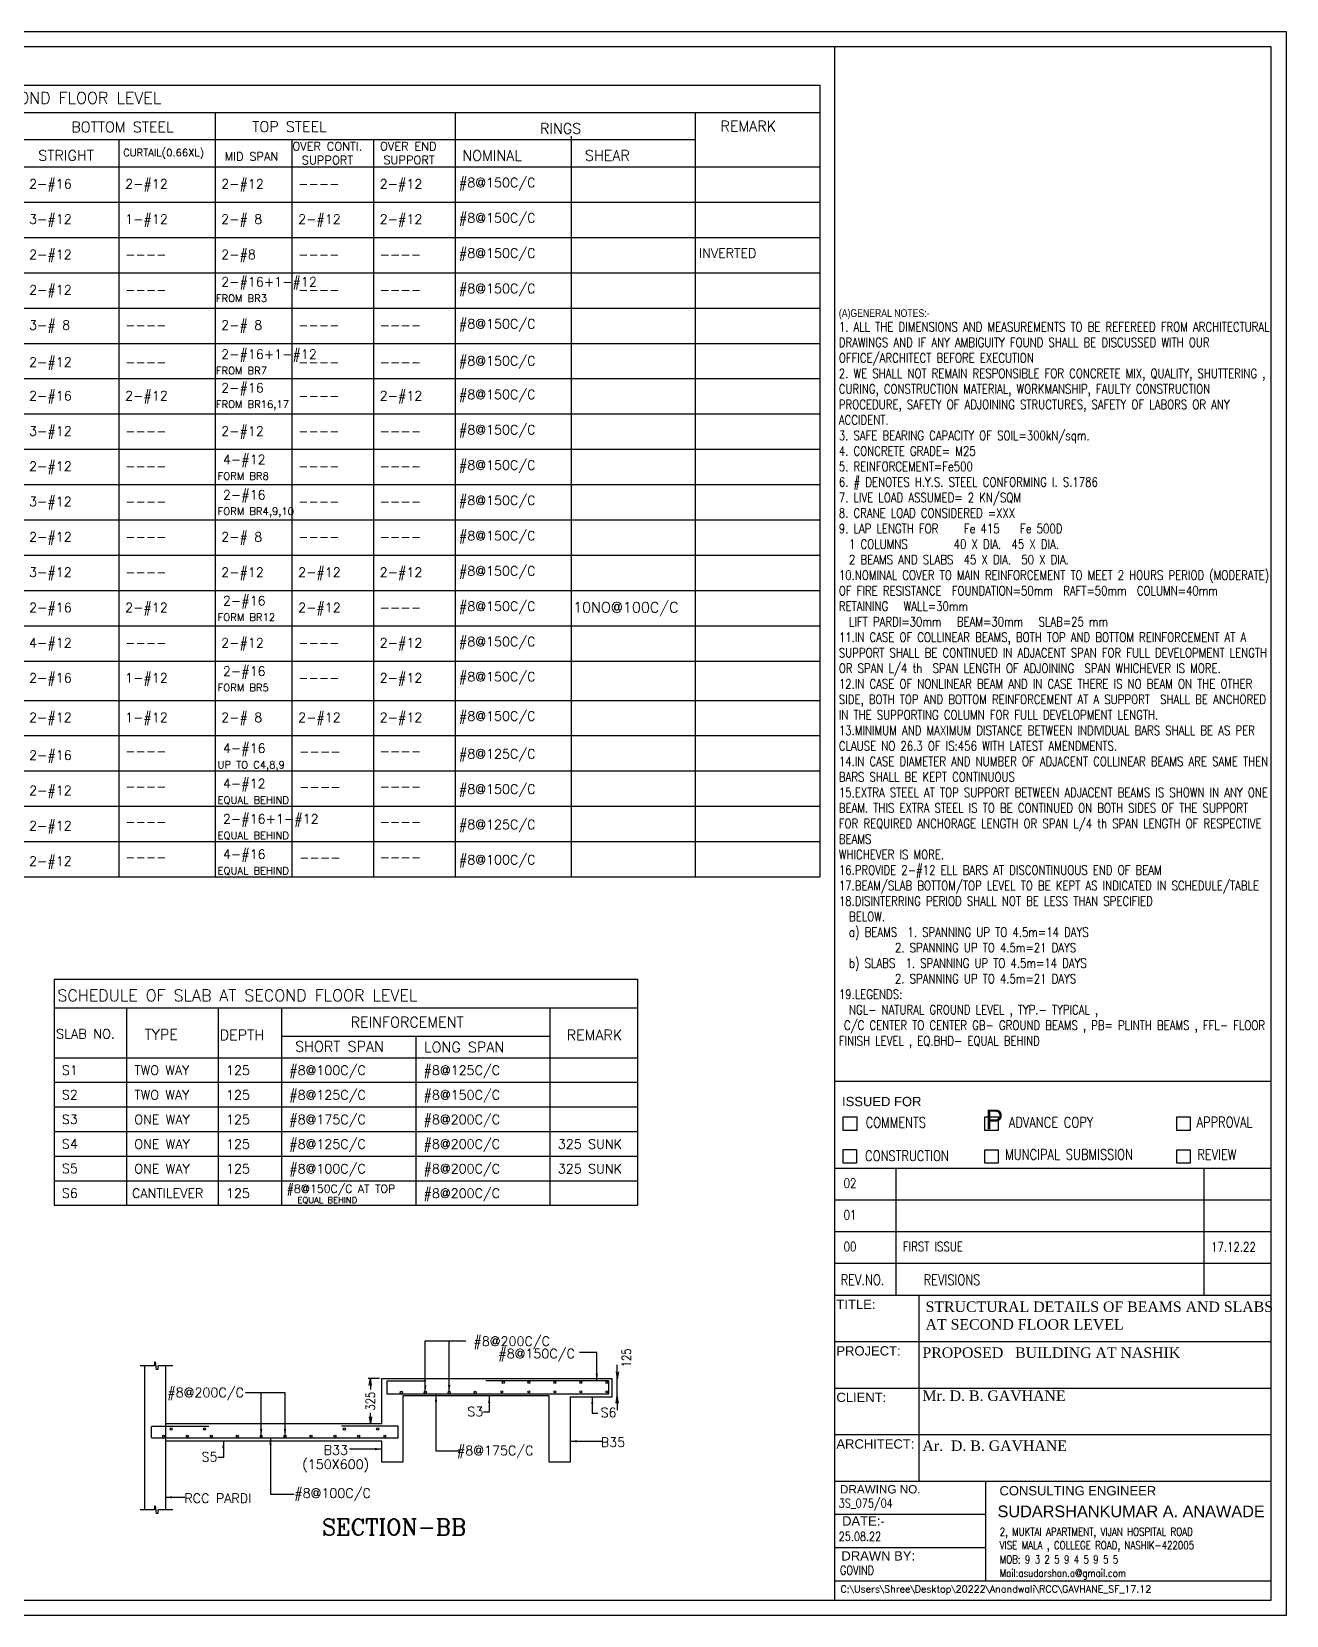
# Model space of a CAD drawing. Extents: x 2093758 to 2141872, y -220473 to -186453.
# Drawn here: x 2114905 to 2141872, y -220473 to -186453 of the extents above; entities that cross this region are included whole.
import ezdxf

# ---------------------------------------------------------------- set-up
doc = ezdxf.new("R2010")
doc.units = 0
doc.header["$MEASUREMENT"] = 0
doc.header["$PDMODE"] = 3
doc.layers.get('0').update_dxf_attribs({"color": 253, "linetype": 'CONTINUOUS'})
doc.layers.get('DEFPOINTS').update_dxf_attribs({"linetype": 'CONTINUOUS'})
for name, color, linetype in [('DIM_', 30, 'CONTINUOUS'), ('H', 9, 'CONTINUOUS'), ('SHEET', 7, 'CONTINUOUS'), ('ST', 6, 'CONTINUOUS'), ('TABLE', 62, 'CONTINUOUS'), ('TEXT', 7, 'CONTINUOUS'), ('TEXT_NAME_PLATE', 7, 'CONTINUOUS'), ('TEXT_SCH', 7, 'CONTINUOUS'), ('TXT', 7, 'CONTINUOUS'), ('TXT1', 4, 'CONTINUOUS'), ('TXT2', 161, 'CONTINUOUS')]:
    doc.layers.add(name, color=color, linetype=linetype)
doc.styles.add('AA', font='arial.ttf')
doc.styles.add('AS', font='romans.shx', dxfattribs={"width": 0.8})
doc.styles.add('D1', font='romans.shx')
doc.styles.add('NAME', font='times.ttf')
doc.styles.add('ROMANC', font='romanc.shx')
doc.styles.add('ROMANS', font='romans.shx', dxfattribs={"height": 0.2})
doc.styles.add('SANFAB', font='romans.shx', dxfattribs={"width": 0.8})
doc.styles.add('SIMPLE', font='romans.shx', dxfattribs={"height": 0.3, "bigfont": 'bigfont.shx'})
doc.dimstyles.new('DIM_AS', dxfattribs={"dimtxt": 195, "dimasz": 150, "dimexe": 50, "dimexo": 50, "dimgap": 50, "dimtad": 0, "dimdec": 0, "dimzin": 0, "dimtxsty": 'AS', "dimblk": 'OPEN', "dimcen": 0, "dimclrd": 256, "dimclre": 256, "dimclrt": 3, "dimazin": 3, "dimtfac": 1, "dimtdec": 0, "dimtmove": 0, "dimatfit": 3, "dimtolj": 1, "dimtzin": 0})

# ---------------------------------------------------------------- blocks, each defined once
blk = doc.blocks.new('A$C632A1A12')
at = {"layer": 'TABLE'}
for p, q in [((0, 17005), (0, 0)), ((0, 17005), (22253, 17005)), ((22253, 17005), (22253, 0)), ((0, 16421), (22253, 16421)), ((3174, 16421), (3174, 0)), ((5128, 16421), (5128, 0)), ((9256, 16421), (9256, 0)), ((14416, 16421), (14416, 0)), ((19574, 16421), (19574, 0)), ((5128, 15837), (19574, 15837)), ((7192, 15837), (7192, 0)), ((10910, 15837), (10910, 0)), ((12663, 15837), (12663, 0)), ((16912, 15909), (16912, 0)), ((0, 15254), (22253, 15254)), ((0, 14495), (22253, 14495)), ((0, 13737), (22253, 13737)), ((0, 12978), (22253, 12978)), ((0, 12220), (22253, 12220)), ((0, 11461), (22253, 11461)), ((0, 10703), (22253, 10703)), ((0, 9944), (22253, 9944)), ((0, 9186), (22253, 9186)), ((0, 8427), (22253, 8427)), ((0, 8427), (22253, 8427)), ((0, 7669), (22253, 7669)), ((0, 6911), (22253, 6911)), ((0, 6152), (22253, 6152)), ((0, 5394), (22253, 5394)), ((0, 4635), (22253, 4635)), ((0, 3792), (22253, 3792)), ((0, 3034), (22253, 3034)), ((0, 3034), (22253, 3034)), ((0, 2275), (22253, 2275)), ((0, 1517), (22253, 1517)), ((0, 758), (22253, 758)), ((0, 0), (22253, 0))]:
    blk.add_line(p, q, dxfattribs=at)
at = {"layer": 'TEXT_SCH'}
for s, height, style, p in [('SCHEDULE OF BEAMS AT SECOND FLOOR LEVEL', 250, 'ROMANC', (87, 16610)), ('BOTTOM STEEL', 225, 'D1', (6168, 15996)), ('TOP STEEL', 225, 'D1', (10056, 16005)), ('RINGS', 225, 'D1', (16240, 15965)), ('REMARK', 225, 'D1', (20120, 16013)), ('BEAM NO.', 225, 'D1', (72, 15665)), ('SIZE', 225, 'D1', (3288, 15665)), ('CURTAIL(0.66XL)', 157.5, 'D1', (7281, 15479)), ('OVER CONTI.', 180, 'D1', (10918, 15604)), ('OVER END', 180, 'D1', (12801, 15604)), ('STRIGHT', 225, 'D1', (5458, 15386)), ('MID SPAN', 180, 'D1', (9462, 15386)), ('SUPPORT', 180, 'D1', (11121, 15307)), ('SUPPORT', 180, 'D1', (12874, 15312)), ('NOMINAL', 225, 'D1', (14571, 15384)), ('SHEAR', 225, 'D1', (17208, 15384)), ('B1,22', 200, 'ROMANS', (70, 14800)), ('150X600', 200, 'ROMANS', (3273, 14798)), ('2-#16', 200, 'ROMANS', (5260, 14787)), ('2-#12', 200, 'ROMANS', (7324, 14787)), ('2-#12', 200, 'ROMANS', (9388, 14787)), ('2-#12', 200, 'ROMANS', (12795, 14787)), ('#8@150C/C', 200, 'ROMANS', (14499, 14815)), ('----', 200, 'ROMANS', (11042, 14787)), ('#8@150C/C', 200, 'ROMANS', (14499, 14056)), ('B2,23,28', 200, 'ROMANS', (70, 14042)), ('150X600', 200, 'ROMANS', (3273, 14040)), ('3-#12', 200, 'ROMANS', (5260, 14029)), ('1-#12', 200, 'ROMANS', (7324, 14029)), ('2-# 8', 200, 'ROMANS', (9388, 14029)), ('2-#12', 200, 'ROMANS', (11042, 14029)), ('2-#12', 200, 'ROMANS', (12795, 14029)), ('B3', 200, 'ROMANS', (70, 13283)), ('150X300', 200, 'ROMANS', (3273, 13281)), ('2-#12', 200, 'ROMANS', (5260, 13271)), ('----', 200, 'ROMANS', (7324, 13271)), ('2-#8', 200, 'ROMANS', (9388, 13271)), ('----', 200, 'ROMANS', (11042, 13271)), ('----', 200, 'ROMANS', (12795, 13271)), ('#8@150C/C', 200, 'ROMANS', (14499, 13298)), ('INVERTED', 200, 'ROMANS', (19657, 13298)), ('B4', 200, 'ROMANS', (70, 12525)), ('150X600', 200, 'ROMANS', (3273, 12523)), ('2-#12', 200, 'ROMANS', (5260, 12512)), ('----', 200, 'ROMANS', (7324, 12512)), ('2-#16+1-#12', 200, 'ROMANS', (9388, 12682)), ('----', 200, 'ROMANS', (11042, 12512)), ('----', 200, 'ROMANS', (11042, 12512)), ('----', 200, 'ROMANS', (12795, 12512)), ('#8@150C/C', 200, 'ROMANS', (14499, 12540)), ('FROM BR3', 157.5, 'D1', (9274, 12350)), ('B5,6,13', 200, 'ROMANS', (70, 11766)), ('150X450', 200, 'ROMANS', (3273, 11764)), ('3-# 8', 200, 'ROMANS', (5260, 11754)), ('2-# 8', 200, 'ROMANS', (9388, 11754)), ('#8@150C/C', 200, 'ROMANS', (14499, 11781)), ('----', 200, 'ROMANS', (7324, 11754)), ('----', 200, 'ROMANS', (11042, 11754)), ('----', 200, 'ROMANS', (12795, 11754)), ('2-#16+1-#12', 200, 'ROMANS', (9388, 11129)), ('B7', 200, 'ROMANS', (70, 10971)), ('150X450', 200, 'ROMANS', (3273, 10970)), ('2-#12', 200, 'ROMANS', (5260, 10959)), ('----', 200, 'ROMANS', (7324, 10959)), ('FROM BR7', 157.5, 'D1', (9274, 10796)), ('----', 200, 'ROMANS', (11042, 10959)), ('----', 200, 'ROMANS', (11042, 10959)), ('----', 200, 'ROMANS', (12795, 10959)), ('#8@150C/C', 200, 'ROMANS', (14499, 10986)), ('2-#16', 200, 'ROMANS', (9388, 10407)), ('B8,12,14', 200, 'ROMANS', (70, 10249)), ('150X600', 200, 'ROMANS', (3273, 10248)), ('2-#16', 200, 'ROMANS', (5260, 10237)), ('2-#12', 200, 'ROMANS', (7324, 10237)), ('FROM BR16,17', 157.5, 'D1', (9274, 10074)), ('----', 200, 'ROMANS', (11042, 10237)), ('----', 200, 'ROMANS', (11042, 10237)), ('2-#12', 200, 'ROMANS', (12795, 10237)), ('#8@150C/C', 200, 'ROMANS', (14499, 10264)), ('B9', 200, 'ROMANS', (70, 9491)), ('150X600', 200, 'ROMANS', (3273, 9489)), ('3-#12', 200, 'ROMANS', (5260, 9478)), ('----', 200, 'ROMANS', (7324, 9478)), ('2-#12', 200, 'ROMANS', (9388, 9478)), ('----', 200, 'ROMANS', (11042, 9478)), ('----', 200, 'ROMANS', (12795, 9478)), ('#8@150C/C', 200, 'ROMANS', (14499, 9506)), ('B10', 200, 'ROMANS', (70, 8732)), ('150X600', 200, 'ROMANS', (3273, 8731)), ('2-#12', 200, 'ROMANS', (5260, 8720)), ('4-#12', 200, 'ROMANS', (9426, 8866)), ('#8@150C/C', 200, 'ROMANS', (14499, 8747)), ('----', 200, 'ROMANS', (7324, 8720)), ('FORM BR8', 157.5, 'D1', (9313, 8533)), ('----', 200, 'ROMANS', (11042, 8720)), ('----', 200, 'ROMANS', (12795, 8720)), ('B11,15,24', 200, 'ROMANS', (70, 7974)), ('150X600', 200, 'ROMANS', (3273, 7972)), ('3-#12', 200, 'ROMANS', (5260, 7961)), ('2-#16', 200, 'ROMANS', (9426, 8108)), ('#8@150C/C', 200, 'ROMANS', (14499, 7989)), ('----', 200, 'ROMANS', (7324, 7961)), ('FORM BR4,9,10', 157.5, 'D1', (9313, 7775)), ('----', 200, 'ROMANS', (11042, 7961)), ('----', 200, 'ROMANS', (12795, 7961)), ('B16,17,18,29', 200, 'ROMANS', (70, 7216)), ('150X600', 200, 'ROMANS', (3273, 7214)), ('2-#12', 200, 'ROMANS', (5260, 7203)), ('----', 200, 'ROMANS', (7324, 7203)), ('2-# 8', 200, 'ROMANS', (9388, 7203)), ('----', 200, 'ROMANS', (11042, 7203)), ('----', 200, 'ROMANS', (12795, 7203)), ('#8@150C/C', 200, 'ROMANS', (14499, 7230)), ('B19,20,21', 200, 'ROMANS', (70, 6457)), ('150X600', 200, 'ROMANS', (3273, 6455)), ('3-#12', 200, 'ROMANS', (5260, 6444)), ('----', 200, 'ROMANS', (7324, 6444)), ('2-#12', 200, 'ROMANS', (9388, 6444)), ('2-#12', 200, 'ROMANS', (11042, 6444)), ('2-#12', 200, 'ROMANS', (12795, 6444)), ('#8@150C/C', 200, 'ROMANS', (14499, 6472)), ('B25', 200, 'ROMANS', (70, 5698)), ('150X600', 200, 'ROMANS', (3273, 5696)), ('2-#16', 200, 'ROMANS', (5260, 5685)), ('2-#12', 200, 'ROMANS', (7324, 5685)), ('2-#16', 200, 'ROMANS', (9426, 5832)), ('2-#12', 200, 'ROMANS', (11042, 5685)), ('#8@150C/C', 200, 'ROMANS', (14499, 5713)), ('10NO@100C/C', 225, 'ROMANS', (16954, 5677)), ('FORM BR12', 157.5, 'D1', (9313, 5499)), ('----', 200, 'ROMANS', (12795, 5685)), ('B26', 200, 'ROMANS', (70, 4940)), ('230X450', 200, 'ROMANS', (3273, 4938)), ('4-#12', 200, 'ROMANS', (5260, 4927)), ('2-#12', 200, 'ROMANS', (9388, 4927)), ('2-#12', 200, 'ROMANS', (12795, 4927)), ('#8@150C/C', 200, 'ROMANS', (14499, 4955)), ('----', 200, 'ROMANS', (7324, 4927)), ('----', 200, 'ROMANS', (11042, 4927)), ('2-#16', 200, 'ROMANS', (9426, 4320)), ('#8@150C/C', 200, 'ROMANS', (14499, 4201)), ('B27', 200, 'ROMANS', (70, 4186)), ('150X600', 200, 'ROMANS', (3273, 4184)), ('2-#16', 200, 'ROMANS', (5260, 4173)), ('1-#12', 200, 'ROMANS', (7324, 4173)), ('FORM BR5', 157.5, 'D1', (9313, 3987)), ('----', 200, 'ROMANS', (11042, 4173)), ('2-#12', 200, 'ROMANS', (12795, 4173)), ('B30', 200, 'ROMANS', (70, 3339)), ('150X600', 200, 'ROMANS', (3273, 3337)), ('2-#12', 200, 'ROMANS', (5260, 3326)), ('1-#12', 200, 'ROMANS', (7324, 3326)), ('2-# 8', 200, 'ROMANS', (9388, 3326)), ('2-#12', 200, 'ROMANS', (11042, 3326)), ('2-#12', 200, 'ROMANS', (12795, 3326)), ('#8@150C/C', 200, 'ROMANS', (14499, 3354)), ('BR1,11,14', 200, 'ROMANS', (70, 2528)), ('150X600', 200, 'ROMANS', (3273, 2526)), ('2-#16', 200, 'ROMANS', (5260, 2515)), ('4-#16', 200, 'ROMANS', (9426, 2662)), ('#8@125C/C', 200, 'ROMANS', (14499, 2543)), ('----', 200, 'ROMANS', (7324, 2600)), ('UP TO C4,8,9', 157.5, 'D1', (9313, 2329)), ('----', 200, 'ROMANS', (11065, 2596)), ('----', 200, 'ROMANS', (12795, 2600)), ('4-#12', 200, 'ROMANS', (9426, 1903)), ('BR2,8,12,13,15', 200, 'ROMANS', (70, 1770)), ('150X600', 200, 'ROMANS', (3273, 1768)), ('2-#12', 200, 'ROMANS', (5260, 1757)), ('----', 200, 'ROMANS', (7324, 1841)), ('EQUAL BEHIND', 157.5, 'D1', (9313, 1571)), ('----', 200, 'ROMANS', (11065, 1837)), ('----', 200, 'ROMANS', (12795, 1841)), ('#8@150C/C', 200, 'ROMANS', (14499, 1784)), ('2-#16+1-#12', 200, 'ROMANS', (9426, 1145)), ('BR3,6,7,9,10,16', 200, 'ROMANS', (70, 1011)), ('150X600', 200, 'ROMANS', (3273, 1009)), ('2-#12', 200, 'ROMANS', (5260, 999)), ('----', 200, 'ROMANS', (7324, 1083)), ('----', 200, 'ROMANS', (12795, 1083)), ('#8@125C/C', 200, 'ROMANS', (14499, 1026)), ('EQUAL BEHIND', 157.5, 'D1', (9313, 812)), ('BR4,5,17', 200, 'ROMANS', (70, 253)), ('150X600', 200, 'ROMANS', (3273, 251)), ('2-#12', 200, 'ROMANS', (5260, 240)), ('----', 200, 'ROMANS', (7324, 324)), ('4-#16', 200, 'ROMANS', (9426, 387)), ('----', 200, 'ROMANS', (11065, 320)), ('----', 200, 'ROMANS', (12795, 324)), ('#8@100C/C', 200, 'ROMANS', (14499, 268)), ('EQUAL BEHIND', 157.5, 'D1', (9313, 54))]:
    blk.add_text(s, height=height, dxfattribs=dict(at, style=style)).set_placement(p)
blk = doc.blocks.new('_OPEN')
at = {"color": 0, "linetype": 'BYBLOCK'}
for p, q in [((-1, 0.17), (0, 0)), ((-1, -0.17), (0, 0)), ((0, 0), (-1, 0))]:
    blk.add_line(p, q, dxfattribs=at)
blk = doc.blocks.new('*D16')
at = {"layer": 'DEFPOINTS', "color": 0}
for p in [(2122186, -215385), (2122430, -215385), (2122430, -216360)]:
    blk.add_point(p, dxfattribs=at)
at = {"layer": 'H'}
for p, q in [((2122380, -215385), (2122136, -215385)), ((2122186, -215535), (2122186, -215622)), ((2122380, -216360), (2122136, -216360)), ((2122186, -216210), (2122186, -216123))]:
    blk.add_line(p, q, dxfattribs=at)
at = {"layer": 'H', "xscale": 150, "yscale": 150, "zscale": 150}
for p, rotation in [((2122186, -215385), 90), ((2122186, -216360), 270)]:
    blk.add_blockref('_OPEN', p, dxfattribs=dict(at, rotation=rotation))
at = {"layer": 'H', "color": 3, "insert": (2122186, -215873), "char_height": 195, "attachment_point": 5, "rotation": 90, "style": 'AS'}
blk.add_mtext('\\A1;325', dxfattribs=at)
blk = doc.blocks.new('*D17')
at = {"layer": 'DEFPOINTS', "color": 0}
for p in [(2127492, -215390), (2127492, -215390), (2127492, -215765)]:
    blk.add_point(p, dxfattribs=at)
at = {"layer": 'DIM_'}
for p, q in [((2127492, -215240), (2127492, -215090)), ((2127492, -215765), (2127492, -215390)), ((2127542, -215390), (2127542, -215390)), ((2127492, -215915), (2127492, -216065)), ((2127542, -215765), (2127542, -215765))]:
    blk.add_line(p, q, dxfattribs=at)
at = {"layer": 'DIM_', "xscale": 150, "yscale": 150, "zscale": 150}
for p, rotation in [((2127492, -215390), 270), ((2127492, -215765), 90)]:
    blk.add_blockref('_OPEN', p, dxfattribs=dict(at, rotation=rotation))
at = {"layer": 'DIM_', "color": 3, "insert": (2127689, -214942), "char_height": 195, "attachment_point": 5, "rotation": 90, "style": 'AS'}
blk.add_mtext('\\A1;125', dxfattribs=at)

msp = doc.modelspace()

# ---------------------------------------------------------------- linework, layer by layer
at = {"linetype": 'CONTINUOUS'}
for points in [[(2093757.7, -220473.1), (2141871.7, -220473.1), (2141871.7, -186453.1), (2093757.7, -186453.1)], [(2095377.7, -220149.1), (2141547.7, -220149.1), (2141547.7, -186777.1), (2095377.7, -186777.1)]]:
    msp.add_lwpolyline(points, close=True, dxfattribs=at)
at = {"layer": 'H'}
for p, q in [((2117330.2, -215111.4), (2117330.2, -218209.2)), ((2117780.2, -215111.4), (2117780.2, -218209.2)), ((2127378.3, -215779.2), (2127378.3, -215385.3)), ((2126030.2, -215760.3), (2122880.2, -215760.3)), ((2126480.2, -215779.2), (2127378.3, -215779.2)), ((2122430.2, -216360.3), (2117780.2, -216360.3)), ((2122430.2, -216735.3), (2117780.2, -216735.3))]:
    msp.add_line(p, q, dxfattribs=at)
for points in [[(2117939.4, -215111.4), (2117614.4, -215111.4), (2117614.4, -215190), (2117587.8, -215190), (2117569.5, -215032.7), (2117543.9, -215032.7), (2117543.9, -215111.4), (2117234.8, -215111.4)], [(2122430.2, -216360.3), (2122430.2, -215385.3), (2127378.3, -215385.3)], [(2122880.2, -215760.3), (2122880.2, -217185.3), (2122430.2, -217185.3), (2122430.2, -216735.3)], [(2126480.2, -215779.2), (2126480.2, -217185.3), (2126030.2, -217185.3), (2126030.2, -215760.3)], [(2117939.4, -218209.2), (2117614.4, -218209.2), (2117614.4, -218287.8), (2117587.8, -218287.8), (2117569.5, -218130.5), (2117543.9, -218130.5), (2117543.9, -218209.2), (2117234.8, -218209.2)]]:
    msp.add_lwpolyline(points, dxfattribs=at)
at = {"layer": 'SHEET', "linetype": 'CONTINUOUS', "ltscale": 2}
for p, q in [((2132346.8, -210056.9), (2132346.8, -209766.7)), ((2132346.8, -209766.7), (2132637, -209766.7)), ((2132637, -209766.7), (2132637, -210056.9)), ((2135389.2, -210056.9), (2135389.2, -209766.7)), ((2135389.2, -209766.7), (2135679.4, -209766.7)), ((2135679.4, -209766.7), (2135679.4, -210056.9)), ((2139517.1, -210056.9), (2139517.1, -209766.7)), ((2139517.1, -209766.7), (2139807.4, -209766.7)), ((2139807.4, -209766.7), (2139807.4, -210056.9)), ((2132637, -210056.9), (2132346.8, -210056.9)), ((2135679.4, -210056.9), (2135389.2, -210056.9)), ((2139807.4, -210056.9), (2139517.1, -210056.9)), ((2132343.9, -210468.6), (2132634.2, -210468.6)), ((2132343.9, -210758.8), (2132343.9, -210468.6)), ((2132634.2, -210468.6), (2132634.2, -210758.8)), ((2135389.2, -210470), (2135679.4, -210470)), ((2135389.2, -210758.8), (2135389.2, -210470)), ((2135679.4, -210470), (2135679.4, -210758.8)), ((2139517.1, -210470), (2139807.4, -210470)), ((2139517.1, -210758.8), (2139517.1, -210470)), ((2139807.4, -210470), (2139807.4, -210758.8)), ((2132634.2, -210758.8), (2132343.9, -210758.8)), ((2135679.4, -210758.8), (2135389.2, -210758.8)), ((2139807.4, -210758.8), (2139517.1, -210758.8))]:
    msp.add_line(p, q, dxfattribs=at)
at = {"layer": 'ST', "ltscale": 10}
for p, q in [((2123378.9, -215446.3), (2122540.8, -215446.3)), ((2122540.8, -215446.3), (2122540.8, -215716.9)), ((2127301.1, -215433.2), (2124678, -215433.2)), ((2127311.1, -215706.9), (2127311.1, -215443.2)), ((2122540.8, -215716.9), (2127301.1, -215716.9)), ((2117474.4, -216428.7), (2117474.4, -216649.4)), ((2118710.9, -216418.7), (2117484.4, -216418.7)), ((2117484.4, -216659.4), (2122780.1, -216659.4)), ((2122780.1, -216411.9), (2121565.8, -216411.9)), ((2122780.1, -216659.4), (2122780.1, -216411.9))]:
    msp.add_line(p, q, dxfattribs=at)
for centre in [(2122852.2, -215681.1), (2123365.2, -215681.1), (2123878.2, -215681.1), (2124437.5, -215681.1), (2125011.1, -215671.8), (2125040.5, -215468.2), (2125590.3, -215468.2), (2125590.3, -215671.8), (2126149.6, -215468.2), (2126149.6, -215671.8), (2126708.8, -215468.2), (2126708.8, -215671.8), (2127268.1, -215468.2), (2127268.1, -215671.8), (2117739.2, -216623.6), (2117903.4, -216468.8), (2118252.2, -216623.6), (2118620, -216468.8), (2118765.2, -216623.6), (2119324.5, -216623.6), (2119837.5, -216623.6), (2120350.5, -216623.6), (2120909.8, -216623.6), (2121422.8, -216623.6), (2121625.4, -216468.8), (2121935.8, -216623.6), (2122342, -216468.8), (2122495, -216623.6)]:
    msp.add_circle(centre, 24, dxfattribs=at)
for centre, start, end in [((2124678, -215443.2), 90, 144.30983), ((2127301.1, -215443.2), 0, 90), ((2127301.1, -215706.9), 270, 0), ((2117484.4, -216428.7), 90, 180), ((2117484.4, -216649.4), 180, 270)]:
    msp.add_arc(centre, 10, start, end, dxfattribs=at)
at = {"layer": 'TABLE'}
for p, q in [((2132158.3, -186777.1), (2132158.3, -220149.1)), ((2115386.1, -206810.2), (2115386.1, -211664.3)), ((2115386.1, -206810.2), (2127926.2, -206810.2)), ((2127926.2, -206810.2), (2127926.2, -211664.3)), ((2115386.1, -207422.6), (2127926.2, -207422.6)), ((2116944, -207422.6), (2116944, -211664.3)), ((2118914.9, -207422.6), (2118914.9, -211664.3)), ((2120274, -207422.6), (2120274, -211664.3)), ((2126045.4, -207422.6), (2126045.4, -211664.3)), ((2120274, -208035.1), (2126045.4, -208035.1)), ((2123159.7, -208035.1), (2123159.7, -211664.3)), ((2115386.1, -208493.9), (2127926.2, -208493.9)), ((2115386.1, -209022.3), (2127926.2, -209022.3)), ((2132158.3, -209001.6), (2141547.7, -209001.6)), ((2115386.1, -209550.7), (2127926.2, -209550.7)), ((2115386.1, -210079.1), (2127926.2, -210079.1)), ((2115386.1, -210607.5), (2127926.2, -210607.5)), ((2132158.3, -210866.2), (2141547.7, -210866.2)), ((2133478.7, -210866.2), (2133478.7, -213592.3)), ((2140107.4, -213592.3), (2140107.4, -210866.2)), ((2115386.1, -211135.9), (2127926.2, -211135.9)), ((2115386.1, -211135.9), (2127926.2, -211135.9)), ((2132158.3, -211547.7), (2141547.7, -211547.7)), ((2115386.1, -211664.3), (2127926.2, -211664.3)), ((2132158.3, -212229.2), (2141547.7, -212229.2)), ((2132158.3, -212910.8), (2141547.7, -212910.8)), ((2132158.3, -213592.3), (2141547.7, -213592.3)), ((2133978.1, -217589.8), (2133978.1, -213592.3)), ((2132158.3, -214591.7), (2141547.7, -214591.7)), ((2132158.3, -215591.1), (2141547.7, -215591.1)), ((2132158.3, -216590.4), (2141547.7, -216590.4)), ((2132158.3, -217589.8), (2141547.7, -217589.8)), ((2135408.6, -217589.8), (2135408.6, -219729.9)), ((2132158.3, -218303.2), (2135408.6, -218303.2)), ((2132158.3, -219016.5), (2135408.6, -219016.5)), ((2132158.3, -219729.9), (2141547.7, -219729.9))]:
    msp.add_line(p, q, dxfattribs=at)

# ---------------------------------------------------------------- block references
at = {"layer": 'H'}
msp.add_blockref('A$C632A1A12', (2109589.6, -204610), dxfattribs=at)

# ---------------------------------------------------------------- texts
at = {"layer": 'SHEET', "linetype": 'CONTINUOUS', "ltscale": 2, "style": 'ROMANS', "width": 0.8}
for s, height, p in [('COMMENTS', 225, (2132830.5, -209998.6)), ('ADVANCE COPY', 225, (2135908.5, -209994.3)), ('APPROVAL', 225, (2139942.5, -209992.9)), ('CONSTRUCTION', 225, (2132819.1, -210713.3)), ('MUNCIPAL SUBMISSION', 225, (2135828.8, -210686.3)), ('REVIEW', 225, (2139958.2, -210687.7)), ('02', 200, (2132357.3, -211290)), ('01', 200, (2132357.3, -211971.6)), ('00', 200, (2132357.3, -212653.1)), ('FIRST ISSUE', 200, (2133630.5, -212653.1)), ('17.12.22', 200, (2140255.3, -212660.4)), ('REV.NO.', 225, (2132291.6, -213378.5)), ('REVISIONS', 225, (2134076.8, -213378.5))]:
    msp.add_text(s, height=height, dxfattribs=at).set_placement(p)
at = {"layer": 'SHEET', "ltscale": 20, "insert": (2135408.1, -209608.3), "char_height": 423.721, "width": 496.275, "attachment_point": 1, "style": 'AA'}
msp.add_mtext('{\\fWingdings 2|b0|i0|c2|p18;P}', dxfattribs=at)
at = {"layer": 'TEXT', "style": 'SIMPLE'}
msp.add_text('C:\\Users\\Shree\\Desktop\\20222\\Anandwali\\RCC\\GAVHANE_SF_17.12', height=150, dxfattribs=at).set_placement((2132289.2, -219984.4))
at = {"layer": 'TEXT_NAME_PLATE'}
for s, height, style, p in [('ISSUED FOR', 200, 'AA', (2132322.2, -209535)), ('TITLE:', 200, 'AA', (2132201.2, -213892.7)), ('STRUCTURAL DETAILS OF BEAMS AND SLABS ', 225, 'NAME', (2134117.7, -213956.4)), ('AT SECOND FLOOR LEVEL', 225, 'NAME', (2134117.7, -214335.5)), ('PROJECT:', 200, 'AA', (2132201.2, -214892.1)), ('PROPOSED   BUILDING AT NASHIK', 225, 'NAME', (2134050.5, -214942.8)), ('Mr. D. B. GAVHANE ', 225, 'NAME', (2134050.5, -215867.2)), ('CLIENT:', 200, 'AA', (2132201.2, -215891.4)), ('ARCHITECT:', 200, 'AA', (2132201.2, -216890.8)), ('Ar.  D. B. GAVHANE ', 225, 'NAME', (2134050.5, -216941.5)), ('DRAWING NO.', 180, 'AA', (2132277.8, -217855.1)), ('CONSULTING ENGINEER', 200, 'AA', (2135706.2, -217896.9)), ('DATE:-', 200, 'AA', (2132323.7, -218546.6)), ('SUDARSHANKUMAR A. ANAWADE', 250, 'AA', (2135664.2, -218364.7)), ('DRAWN BY:', 200, 'AA', (2132309.2, -219296))]:
    msp.add_text(s, height=height, dxfattribs=dict(at, style=style)).set_placement(p)
at = {"layer": 'TEXT_SCH'}
for s, height, style, p in [('SCHEDULE OF SLAB AT SECOND FLOOR LEVEL', 250, 'ROMANC', (2115459.5, -207282.6)), ('REINFORCEMENT', 225, 'D1', (2121759.9, -207844.2)), ('SLAB NO.', 202.5, 'D1', (2115429.3, -208082.5)), ('TYPE', 225, 'D1', (2117333.8, -208107.7)), ('DEPTH', 225, 'D1', (2118947.7, -208117.4)), ('SHORT SPAN', 225, 'D1', (2120567.3, -208365.6)), ('LONG SPAN', 225, 'D1', (2123337.1, -208378.9)), ('REMARK', 225, 'D1', (2126404.6, -208117.4)), ('S1', 200, 'ROMANS', (2115553.9, -208861.5)), ('TWO WAY', 200, 'ROMANS', (2117111.8, -208864.7)), ('125', 200, 'ROMANS', (2119082.7, -208864.7)), ('#8@100C/C', 200, 'ROMANS', (2120441.8, -208864.7)), ('#8@125C/C', 200, 'ROMANS', (2123327.5, -208864.7)), ('S2', 200, 'ROMANS', (2115553.9, -209389.9)), ('TWO WAY', 200, 'ROMANS', (2117111.8, -209393.1)), ('125', 200, 'ROMANS', (2119082.7, -209393.1)), ('#8@125C/C', 200, 'ROMANS', (2120441.8, -209393.1)), ('#8@150C/C', 200, 'ROMANS', (2123327.5, -209393.1)), ('S3', 200, 'ROMANS', (2115553.9, -209918.3)), ('ONE WAY', 200, 'ROMANS', (2117111.8, -209921.5)), ('125', 200, 'ROMANS', (2119082.7, -209921.5)), ('#8@175C/C', 200, 'ROMANS', (2120441.8, -209921.5)), ('#8@200C/C', 200, 'ROMANS', (2123327.5, -209921.5)), ('#8@125C/C', 200, 'ROMANS', (2120441.8, -210449.9)), ('#8@200C/C', 200, 'ROMANS', (2123327.5, -210449.9)), ('S4', 200, 'ROMANS', (2115553.9, -210446.7)), ('ONE WAY', 200, 'ROMANS', (2117111.8, -210449.9)), ('125', 200, 'ROMANS', (2119082.7, -210449.9)), ('325 SUNK', 200, 'ROMANS', (2126213.2, -210449.9)), ('S5', 200, 'ROMANS', (2115553.9, -210975.1)), ('ONE WAY', 200, 'ROMANS', (2117111.8, -210978.3)), ('125', 200, 'ROMANS', (2119082.7, -210978.3)), ('#8@100C/C', 200, 'ROMANS', (2120441.8, -210978.3)), ('#8@200C/C', 200, 'ROMANS', (2123327.5, -210978.3)), ('325 SUNK', 200, 'ROMANS', (2126213.2, -210978.3)), ('#8@150C/C AT TOP', 171.6, 'ROMANS', (2120387.5, -211395.4)), ('S6', 200, 'ROMANS', (2115553.9, -211503.5)), ('CANTILEVER', 200, 'ROMANS', (2117061.8, -211506.7)), ('125', 200, 'ROMANS', (2119082.7, -211506.7)), ('EQUAL BEHIND', 132, 'ROMANS', (2120618.4, -211618.7)), ('#8@200C/C', 200, 'ROMANS', (2123327.5, -211506.7))]:
    msp.add_text(s, height=height, dxfattribs=dict(at, style=style)).set_placement(p)
at = {"layer": 'TXT', "style": 'ROMANS', "width": 0.8}
for s, height, p in [('3S_075/04', 190, (2132251.5, -218159.8)), ('25.08.22', 190, (2132251.5, -218873.1)), ('2, MUKTAI APARTMENT, VIJAN HOSPITAL ROAD', 170, (2135710.7, -218763.8)), ('VISE MALA , COLLEGE ROAD, NASHIK-422005', 170, (2135710.7, -219052.8)), ('GOVIND', 190, (2132280.4, -219600.9)), ('MOB: 9 3 2 5 9 4 5 9 5 5', 170, (2135710.7, -219357.6)), ('Mail:asudarshan.a@gmail.com', 170, (2135710.7, -219649.3))]:
    msp.add_text(s, height=height, dxfattribs=at).set_placement(p)
at = {"layer": 'TXT', "insert": (2132253.3, -192415.6), "char_height": 148.5, "width": 9272.163, "attachment_point": 1, "style": 'SANFAB'}
msp.add_mtext('{\\fArial|b0|i0|c0|p34;\\H1.125x;(A)GENERAL NOTES:-\\P\\Fromans|c0;\\H1.1972x;1. ALL THE DIMENSIONS AND MEASUREMENTS TO BE REFEREED FROM ARCHITECTURAL DRAWINGS AND IF ANY AMBIGUITY FOUND SHALL BE DISCUSSED WITH OUR OFFICE/ARCHITECT BEFORE EXECUTION\\P2. WE SHALL NOT REMAIN RESPONSIBLE FOR CONCRETE MIX, QUALITY, SHUTTERING , CURING, CONSTRUCTION MATERIAL, WORKMANSHIP, FAULTY CONSTRUCTION PROCEDURE, SAFETY OF ADJOINING STRUCTURES, SAFETY OF LABORS OR ANY ACCIDENT.  \\P3. SAFE BEARING CAPACITY OF SOIL=300kN/sqm.\\P4. CONCRETE GRADE= M25 \\P5. REINFORCEMENT=Fe500\\P6. # DENOTES H.Y.S. STEEL CONFORMING I. S.1786\\P7. LIVE LOAD ASSUMED= 2 KN/SQM\\P8. CRANE LOAD CONSIDERED =XXX\\P9. LAP LENGTH FOR     Fe 415    Fe 500D\\P  1 COLUMNS         40 X DIA.  45 X DIA.\\P  2 BEAMS AND SLABS  45 X DIA.  50 X DIA.\\P10.NOMINAL COVER TO MAIN REINFORCEMENT TO MEET 2 HOURS PERIOD (MODERATE) OF FIRE RESISTANCE  FOUNDATION=50mm  RAFT=50mm  COLUMN=40mm RETAINING   WALL=30mm\\P  LIFT PARDI=30mm   BEAM=30mm   SLAB=25 mm  \\P11.IN CASE OF COLLINEAR BEAMS, BOTH TOP AND BOTTOM REINFORCEMENT AT A SUPPORT SHALL BE CONTINUED IN ADJACENT SPAN FOR FULL DEVELOPMENT LENGTH OR SPAN L/4 th  SPAN LENGTH OF ADJOINING  SPAN WHICHEVER IS MORE. \\P12.IN CASE OF NONLINEAR BEAM AND IN CASE THERE IS NO BEAM ON THE OTHER SIDE, BOTH TOP AND BOTTOM REINFORCEMENT AT A SUPPORT  SHALL BE ANCHORED IN THE SUPPORTING COLUMN FOR FULL DEVELOPMENT LENGTH.\\P13.MINIMUM AND MAXIMUM DISTANCE BETWEEN INDIVIDUAL BARS SHALL BE AS PER CLAUSE NO 26.3 OF IS:456 WITH LATEST AMENDMENTS. \\P14.IN CASE DIAMETER AND NUMBER OF ADJACENT COLLINEAR BEAMS ARE SAME THEN BARS SHALL BE KEPT CONTINUOUS \\P15.EXTRA STEEL AT TOP SUPPORT BETWEEN ADJACENT BEAMS IS SHOWN IN ANY ONE BEAM. THIS EXTRA STEEL IS TO BE CONTINUED ON BOTH SIDES OF THE SUPPORT FOR REQUIRED ANCHORAGE LENGTH OR SPAN L/4 th SPAN LENGTH OF RESPECTIVE BEAMS \\PWHICHEVER IS MORE. \\P16.PROVIDE 2-#12 ELL BARS AT DISCONTINUOUS END OF BEAM\\P17.BEAM/SLAB BOTTOM/TOP LEVEL TO BE KEPT AS INDICATED IN SCHEDULE/TABLE  \\P18.DISINTERRING PERIOD SHALL NOT BE LESS THAN SPECIFIED \\P  BELOW.\\P  a) BEAMS  1. SPANNING UP TO 4.5m=14 DAYS\\P           2. SPANNING UP TO 4.5m=21 DAYS\\P  b) SLABS  1. SPANNING UP TO 4.5m=14 DAYS\\P           2. SPANNING UP TO 4.5m=21 DAYS\\P19.LEGENDS:\\P  NGL- NATURAL GROUND LEVEL , TYP.- TYPICAL ,  \\P C/C CENTER TO CENTER GB- GROUND BEAMS , PB= PLINTH BEAMS , FFL- FLOOR FINISH LEVEL , EQ.BHD- EQUAL BEHIND}', dxfattribs=at)
at = {"layer": 'TXT1', "style": 'ROMANS'}
for s, p in [('#8@200C/C', (2124399.9, -214686.8)), ('#8@150C/C', (2124934.9, -214951.9)), ('#8@200C/C', (2117821.1, -215786.9)), ('S3', (2124268.7, -216195.7)), ('S6', (2127132.6, -216216.5)), ('B35', (2127137.7, -216854.6)), ('S5', (2118555.4, -217167.6)), ('B33', (2121182.2, -217022.9)), ('#8@175C/C', (2124044.5, -217032.9)), ('(150X600)', (2120720.2, -217328.3)), ('#8@100C/C', (2120549.6, -217948.2)), ('RCC PARDI', (2118186.6, -218058.6))]:
    msp.add_text(s, height=200, dxfattribs=at).set_placement(p)
at = {"layer": 'TXT2', "style": 'ROMANC'}
msp.add_text('SECTION-BB', height=350, dxfattribs=at).set_placement((2121144.2, -218751.8))

# ---------------------------------------------------------------- dimensions: what is measured, and where the dimension line sits
at = {"layer": 'DIM_'}
dim = msp.add_linear_dim(base=(2127492, -215390.2), p1=(2127492, -215765.2), p2=(2127492, -215390.2), angle=90, text='125', dimstyle='DIM_AS', dxfattribs=at)
dim.commit()
dim.dimension.update_dxf_attribs({"geometry": '*D17', "text_midpoint": (2127689, -214942), "dimtype": 160})
at = {"layer": 'H'}
dim = msp.add_linear_dim(base=(2122186.4, -215385.3), p1=(2122430.2, -216360.3), p2=(2122430.2, -215385.3), angle=90, text='325', dimstyle='DIM_AS', dxfattribs=at)
dim.commit()
dim.dimension.update_dxf_attribs({"geometry": '*D16', "text_midpoint": (2122186.4, -215872.8)})

# ---------------------------------------------------------------- leaders
at = {"layer": 'DIM_'}
for points in [[(2123365.2, -215681.1), (2123365.2, -214577.7), (2124235.5, -214577.7)], [(2123878.6, -215675.4), (2123878.6, -214571.9)], [(2127052, -215433.2), (2127052, -214828.9), (2126679.1, -214828.9)], [(2120350.5, -216623.6), (2120350.5, -215695.6), (2119497.7, -215695.6)], [(2119837.5, -216623.6), (2119837.5, -215695.6)], [(2123595.4, -215730.3), (2123595.4, -216942.1), (2124107.7, -216942.1)], [(2124739.2, -215763.2), (2124739.2, -216107.4), (2124617.2, -216107.4)], [(2126955.2, -215783.9), (2126955.2, -216128.1), (2127077.1, -216128.1)], [(2120037.4, -216659.4), (2120037.4, -217871.1), (2120549.7, -217871.1)], [(2119025.8, -216735), (2119025.8, -217079.2), (2118903.9, -217079.2)], [(2122437.9, -216902.3), (2121736.4, -216902.3)], [(2126472.6, -216734), (2127174.1, -216734)], [(2117772.6, -217938), (2118197, -217938)]]:
    msp.add_leader(points, dimstyle='DIM_AS', dxfattribs=at)

doc.saveas('drawing.dxf')
